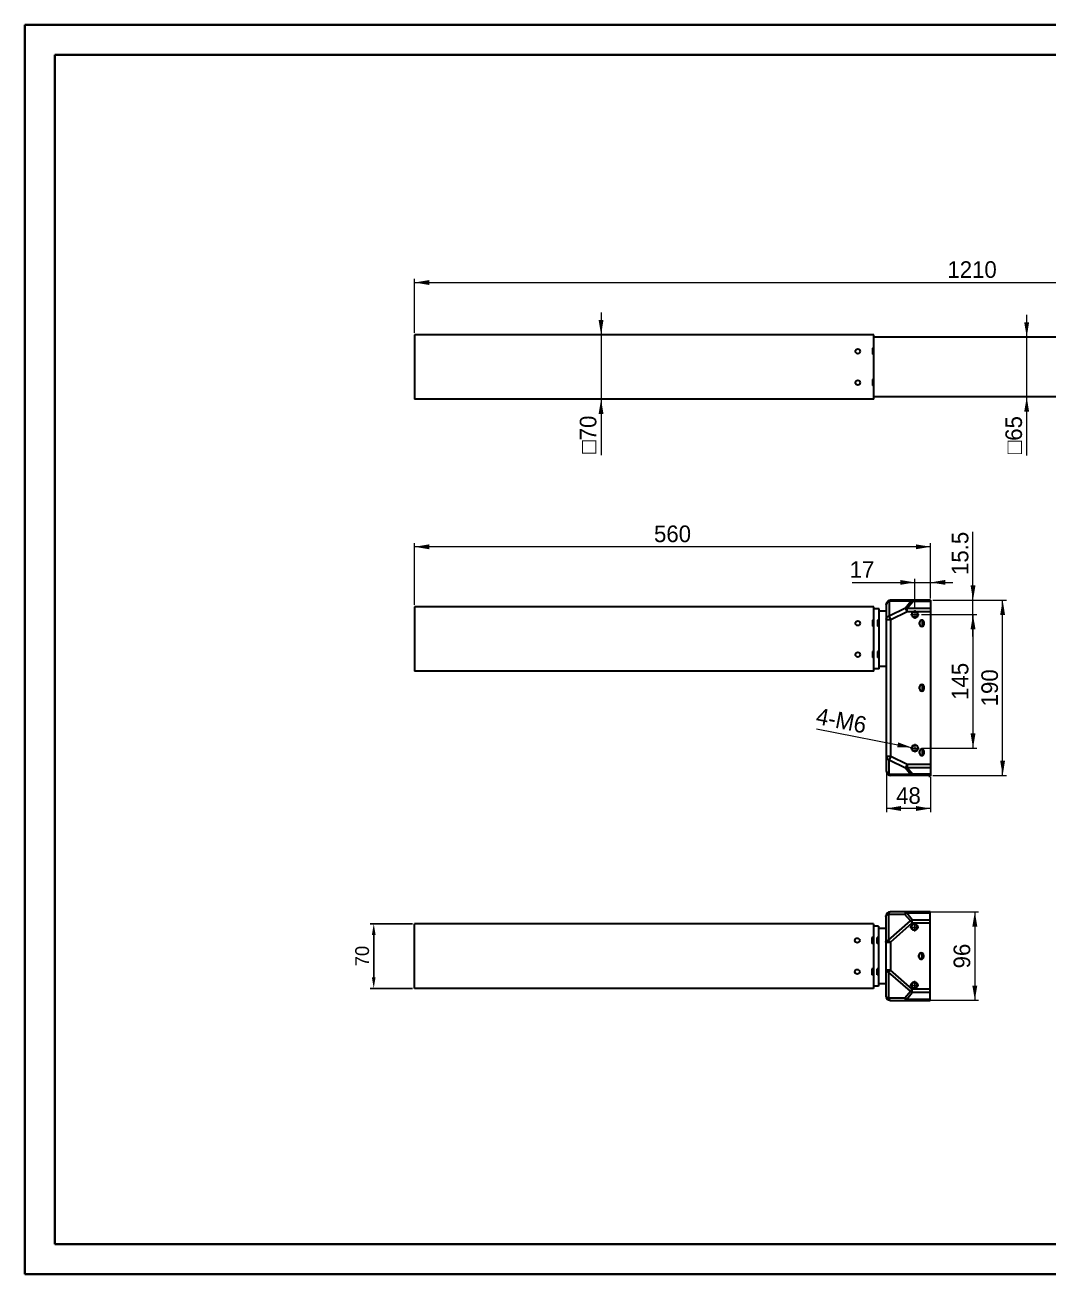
# Model space of a CAD drawing. Header units: millimetres. Extents: x 0 to 1916, y 0 to 1355.
# Drawn here: x 0 to 1110, y 0 to 1355 of the extents above; entities that cross this region are included whole.
import ezdxf

# ---------------------------------------------------------------- set-up
doc = ezdxf.new("R2010")
doc.units = ezdxf.units.MM
doc.linetypes.add('CENTER2', pattern=[7.5, 5, -1, 0.5, -1])
doc.layers.get('0').update_dxf_attribs({"lineweight": 18})
for name, color, linetype, lineweight in [('CAXA0', 7, 'Continuous', 70), ('CAXA3', 7, 'Continuous', 18), ('輪廓線', 7, 'Continuous', 20)]:
    doc.layers.add(name, color=color, linetype=linetype, lineweight=lineweight)
doc.dimstyles.new('ISO-25', dxfattribs={"dimtxt": 6, "dimasz": 6, "dimexe": 0.5, "dimexo": 0.625, "dimgap": 1.2, "dimtad": 1, "dimdsep": 46, "dimtxsty": 'Standard', "dimcen": 2.5, "dimdle": 12, "dimclrd": 3, "dimclre": 3, "dimclrt": 3, "dimadec": 0, "dimazin": 0, "dimtfac": 1, "dimtmove": 0, "dimatfit": 3, "dimfxl": 0, "dimarcsym": 0})

# ---------------------------------------------------------------- blocks, each defined once
blk = doc.blocks.new('*X5')
at = {"layer": '輪廓線', "linetype": 'Continuous', "lineweight": 15}
for points in [[(1086.9, 1016.4), (1084.2, 1032.4), (1089.5, 1032.4)], [(1086.9, 951.4), (1084.2, 935.4), (1089.5, 935.4)]]:
    blk.add_hatch(color=0, dxfattribs=at).paths.add_polyline_path(points, flags=0)
at = {"layer": '輪廓線', "color": 0, "linetype": 'Continuous', "lineweight": 15}
for p, q in [((1086.9, 888), (1086.9, 1040.4)), ((1073, 1016.4), (1090.9, 1016.4)), ((1075, 951.4), (1090.9, 951.4))]:
    blk.add_line(p, q, dxfattribs=at)
at = {"layer": '輪廓線', "color": 0, "lineweight": 15, "insert": (1072.9, 910), "char_height": 18, "width": 87.697, "attachment_point": 5, "rotation": 90}
blk.add_mtext('{\\Fgdt,gbcbig.shx;o}65', dxfattribs=at)
blk = doc.blocks.new('*X9')
at = {"layer": '輪廓線', "linetype": 'Continuous', "lineweight": 15}
for points in [[(1030.6, 392.9), (1033.3, 376.9), (1027.9, 376.9)], [(1030.6, 296.9), (1033.3, 312.9), (1027.9, 312.9)]]:
    blk.add_hatch(color=0, dxfattribs=at).paths.add_polyline_path(points, flags=0)
at = {"layer": '輪廓線', "color": 0, "linetype": 'Continuous', "lineweight": 15}
for p, q in [((982, 392.9), (1034.6, 392.9)), ((1030.6, 392.9), (1030.6, 296.9)), ((982, 296.9), (1034.6, 296.9))]:
    blk.add_line(p, q, dxfattribs=at)
at = {"layer": '輪廓線', "color": 0, "lineweight": 15, "insert": (1016.7, 344.9), "char_height": 18, "width": 46.659, "attachment_point": 5, "rotation": 90}
blk.add_mtext('96', dxfattribs=at)
blk = doc.blocks.new('*X10')
at = {"layer": '輪廓線', "linetype": 'Continuous', "lineweight": 15}
for points in [[(1060.8, 730.9), (1058.1, 714.9), (1063.4, 714.9)], [(1060.8, 540.9), (1058.1, 556.9), (1063.4, 556.9)]]:
    blk.add_hatch(color=0, dxfattribs=at).paths.add_polyline_path(points, flags=0)
at = {"layer": '輪廓線', "color": 0, "linetype": 'Continuous', "lineweight": 15}
for p, q in [((985.1, 730.9), (1064.8, 730.9)), ((1060.8, 540.9), (1060.8, 730.9)), ((985.1, 540.9), (1064.8, 540.9))]:
    blk.add_line(p, q, dxfattribs=at)
at = {"layer": '輪廓線', "color": 0, "lineweight": 15, "insert": (1046.8, 635.9), "char_height": 18, "width": 68.782, "attachment_point": 5, "rotation": 90}
blk.add_mtext('190', dxfattribs=at)
blk = doc.blocks.new('*X11')
at = {"layer": '輪廓線', "linetype": 'Continuous', "lineweight": 15}
for points in [[(422.6, 788.9), (438.6, 786.2), (438.6, 791.5)], [(982.6, 788.9), (966.6, 786.2), (966.6, 791.5)]]:
    blk.add_hatch(color=0, dxfattribs=at).paths.add_polyline_path(points, flags=0)
at = {"layer": '輪廓線', "color": 0, "linetype": 'Continuous', "lineweight": 15}
for p, q in [((422.6, 725.9), (422.6, 792.9)), ((982.6, 788.9), (422.6, 788.9)), ((982.6, 732.9), (982.6, 792.9))]:
    blk.add_line(p, q, dxfattribs=at)
at = {"layer": '輪廓線', "color": 0, "lineweight": 15, "insert": (702.6, 802.8), "char_height": 18, "width": 71.598, "attachment_point": 5}
blk.add_mtext('560', dxfattribs=at)
blk = doc.blocks.new('*X12')
at = {"layer": '輪廓線', "linetype": 'Continuous', "lineweight": 15}
for points in [[(1028.6, 715.4), (1031.3, 699.4), (1026, 699.4)], [(1028.6, 570.4), (1031.3, 586.4), (1026, 586.4)]]:
    blk.add_hatch(color=0, dxfattribs=at).paths.add_polyline_path(points, flags=0)
at = {"layer": '輪廓線', "color": 0, "linetype": 'Continuous', "lineweight": 15}
for p, q in [((972.9, 715.4), (1032.6, 715.4)), ((1028.6, 715.4), (1028.6, 570.4)), ((972.9, 570.4), (1032.6, 570.4))]:
    blk.add_line(p, q, dxfattribs=at)
at = {"layer": '輪廓線', "color": 0, "lineweight": 15, "insert": (1014.7, 642.9), "char_height": 18, "width": 68.179, "attachment_point": 5, "rotation": 90}
blk.add_mtext('145', dxfattribs=at)
blk = doc.blocks.new('*X13')
at = {"layer": '輪廓線', "linetype": 'Continuous', "lineweight": 15}
for points in [[(965.6, 750.2), (949.6, 752.9), (949.6, 747.6)], [(982.6, 750.2), (998.6, 752.9), (998.6, 747.6)]]:
    blk.add_hatch(color=0, dxfattribs=at).paths.add_polyline_path(points, flags=0)
at = {"layer": '輪廓線', "color": 0, "linetype": 'Continuous', "lineweight": 15}
for p, q in [((897.5, 750.2), (1006.6, 750.2)), ((965.6, 722.2), (965.6, 754.2)), ((982.6, 732.9), (982.6, 754.2))]:
    blk.add_line(p, q, dxfattribs=at)
at = {"layer": '輪廓線', "color": 0, "lineweight": 15, "insert": (908.2, 764.2), "char_height": 18, "width": 42.637, "attachment_point": 5}
blk.add_mtext('17', dxfattribs=at)
blk = doc.blocks.new('*X14')
at = {"layer": '輪廓線', "linetype": 'Continuous', "lineweight": 15}
for points in [[(1028.6, 730.9), (1026, 746.9), (1031.3, 746.9)], [(1028.6, 715.4), (1026, 699.4), (1031.3, 699.4)]]:
    blk.add_hatch(color=0, dxfattribs=at).paths.add_polyline_path(points, flags=0)
at = {"layer": '輪廓線', "color": 0, "linetype": 'Continuous', "lineweight": 15}
blk.add_line((1028.6, 691.4), (1028.6, 805.2), dxfattribs=at)
at = {"layer": '輪廓線', "color": 0, "lineweight": 15, "insert": (1014.7, 781.7), "char_height": 18, "width": 93.922, "attachment_point": 5, "rotation": 90}
blk.add_mtext('15.5', dxfattribs=at)
blk = doc.blocks.new('*X15')
at = {"layer": '輪廓線', "linetype": 'Continuous', "lineweight": 15}
blk.add_hatch(color=0, dxfattribs=at).paths.add_polyline_path([(962.6, 571), (947.4, 576.7), (946.4, 571.5)], flags=0)
at = {"layer": '輪廓線', "color": 0, "linetype": 'Continuous', "lineweight": 15}
blk.add_line((858.9, 591.4), (965.6, 570.4), dxfattribs=at)
at = {"layer": '輪廓線', "color": 0, "linetype": 'Continuous', "lineweight": 15, "insert": (885.8, 600.3), "char_height": 18, "width": 98.547, "attachment_point": 5, "rotation": 348.8526}
blk.add_mtext('4-M6', dxfattribs=at)
blk = doc.blocks.new('*X16')
at = {"layer": '輪廓線', "linetype": 'Continuous', "lineweight": 15}
for points in [[(422.6, 1075.5), (438.6, 1078.2), (438.6, 1072.9)], [(1632.6, 1075.5), (1616.6, 1078.2), (1616.6, 1072.9)]]:
    blk.add_hatch(color=0, dxfattribs=at).paths.add_polyline_path(points, flags=0)
at = {"layer": '輪廓線', "color": 0, "linetype": 'Continuous', "lineweight": 15}
for p, q in [((422.6, 1020.9), (422.6, 1079.5)), ((422.6, 1075.5), (1632.6, 1075.5)), ((1632.6, 1027.9), (1632.6, 1079.5))]:
    blk.add_line(p, q, dxfattribs=at)
at = {"layer": '輪廓線', "color": 0, "lineweight": 15, "insert": (1027.6, 1089.5), "char_height": 18, "width": 94.525, "attachment_point": 5}
blk.add_mtext('1210', dxfattribs=at)
blk = doc.blocks.new('*X17')
at = {"layer": '輪廓線', "linetype": 'Continuous', "lineweight": 15}
for points in [[(934.6, 505), (950.6, 502.3), (950.6, 507.7)], [(982.6, 505), (966.6, 502.3), (966.6, 507.7)]]:
    blk.add_hatch(color=0, dxfattribs=at).paths.add_polyline_path(points, flags=0)
at = {"layer": '輪廓線', "color": 0, "linetype": 'Continuous', "lineweight": 15}
for p, q in [((934.6, 543.9), (934.6, 501)), ((982.6, 538.9), (982.6, 501)), ((982.6, 505), (934.6, 505))]:
    blk.add_line(p, q, dxfattribs=at)
at = {"layer": '輪廓線', "color": 0, "lineweight": 15, "insert": (958.6, 518.9), "char_height": 18, "width": 46.659, "attachment_point": 5}
blk.add_mtext('48', dxfattribs=at)
blk = doc.blocks.new('*X18')
at = {"layer": '輪廓線', "linetype": 'Continuous', "lineweight": 15}
for points in [[(625.1, 1018.9), (627.7, 1034.9), (622.4, 1034.9)], [(625.1, 948.9), (627.7, 932.9), (622.4, 932.9)]]:
    blk.add_hatch(color=0, dxfattribs=at).paths.add_polyline_path(points, flags=0)
at = {"layer": '輪廓線', "color": 0, "linetype": 'Continuous', "lineweight": 15}
for p, q in [((625.1, 1042.9), (625.1, 888.4)), ((611.4, 1018.9), (629.1, 1018.9)), ((616.9, 948.9), (629.1, 948.9))]:
    blk.add_line(p, q, dxfattribs=at)
at = {"layer": '輪廓線', "color": 0, "lineweight": 15, "insert": (611.1, 910.5), "char_height": 18, "width": 88.3, "attachment_point": 5, "rotation": 90}
blk.add_mtext('{\\Fgdt,gbcbig.shx;o}70', dxfattribs=at)
blk = doc.blocks.new('*X19')
at = {"layer": '輪廓線'}
for points in [[(376.4, 367.9), (380.4, 367.9), (378.4, 379.9)], [(376.4, 321.9), (380.4, 321.9), (378.4, 309.9)]]:
    blk.add_hatch(color=0, dxfattribs=at).paths.add_polyline_path(points, flags=0)
at = {"layer": '輪廓線', "color": 0, "lineweight": -2}
for p, q in [((420.6, 379.9), (374.4, 379.9)), ((378.4, 367.9), (378.4, 321.9)), ((420.6, 309.9), (374.4, 309.9))]:
    blk.add_line(p, q, dxfattribs=at)
at = {"layer": '輪廓線', "color": 0, "lineweight": 18, "insert": (365.9, 344.9), "char_height": 15, "width": 38.045, "attachment_point": 5, "rotation": 90}
blk.add_mtext('70', dxfattribs=at)

msp = doc.modelspace()

# ---------------------------------------------------------------- linework, layer by layer
at = {"linetype": 'Continuous', "lineweight": 30}
for p, q in [((422.554, 1018.929), (422.554, 948.929)), ((921.104, 1018.929), (422.554, 1018.929)), ((921.104, 1013.929), (921.104, 1018.929)), ((1251.654, 1016.429), (921.104, 1016.429)), ((919.504, 1004.179), (919.504, 997.679)), ((921.104, 1004.179), (919.504, 1004.179)), ((921.104, 1004.179), (921.104, 1013.929)), ((921.104, 963.679), (921.104, 1004.179)), ((921.104, 997.679), (919.504, 997.679)), ((919.504, 970.179), (919.504, 963.679)), ((921.104, 970.179), (919.504, 970.179)), ((921.104, 963.679), (919.504, 963.679)), ((921.104, 953.929), (921.104, 963.679)), ((921.104, 948.929), (422.554, 948.929)), ((921.104, 948.929), (921.104, 953.929)), ((1251.654, 951.429), (921.104, 951.429)), ((422.554, 723.913), (422.554, 653.913)), ((921.104, 723.913), (422.554, 723.913)), ((921.104, 718.913), (921.104, 723.913)), ((926.654, 721.413), (921.104, 721.413)), ((921.104, 709.163), (921.104, 718.913)), ((926.654, 716.413), (926.654, 721.413)), ((934.554, 718.913), (926.654, 718.913)), ((934.554, 725.913), (934.554, 545.913)), ((934.554, 725.913), (934.554, 545.913)), ((961.324, 729.895), (937.563, 729.895)), ((961.324, 729.895), (937.563, 729.895)), ((937.563, 729.895), (937.563, 713.974)), ((937.563, 729.895), (937.563, 713.974)), ((937.563, 713.974), (955.263, 722.824)), ((937.563, 713.974), (955.263, 722.824)), ((982.554, 730.913), (939.554, 730.913)), ((982.554, 730.913), (939.554, 730.913)), ((939.554, 709.992), (957.254, 718.842)), ((939.554, 709.992), (957.254, 718.842)), ((955.263, 722.824), (961.324, 729.895)), ((955.263, 722.824), (961.324, 729.895)), ((957.254, 718.842), (955.263, 722.824)), ((957.254, 718.842), (955.263, 722.824)), ((957.254, 722.378), (963.315, 729.449)), ((957.254, 722.378), (963.315, 729.449)), ((957.254, 722.378), (982.554, 722.378)), ((957.254, 722.378), (982.554, 722.378)), ((957.254, 718.842), (957.254, 722.378)), ((957.254, 718.842), (957.254, 722.378)), ((957.254, 718.842), (964.853, 718.842)), ((957.254, 718.842), (964.853, 718.842)), ((963.315, 729.449), (963.315, 730.913)), ((963.315, 729.449), (963.315, 730.913)), ((982.554, 729.449), (963.315, 729.449)), ((982.554, 729.449), (963.315, 729.449)), ((964.853, 718.842), (964.953, 718.352)), ((964.853, 718.842), (964.953, 718.352)), ((966.256, 718.842), (966.156, 718.352)), ((966.256, 718.842), (966.156, 718.352)), ((966.256, 718.842), (982.554, 718.842)), ((966.256, 718.842), (982.554, 718.842)), ((982.554, 730.913), (982.554, 540.913)), ((982.554, 730.913), (982.554, 540.163)), ((921.104, 709.163), (919.504, 709.163)), ((919.504, 709.163), (919.504, 702.663)), ((921.104, 668.663), (921.104, 709.163)), ((926.654, 709.163), (925.054, 709.163)), ((925.054, 709.163), (925.054, 702.663)), ((926.654, 709.163), (926.654, 716.413)), ((926.654, 668.663), (926.654, 709.163)), ((934.554, 709.992), (939.554, 709.992)), ((934.554, 709.992), (939.554, 709.992)), ((939.554, 709.992), (937.563, 713.974)), ((939.554, 709.992), (937.563, 713.974)), ((939.554, 561.834), (939.554, 709.992)), ((939.554, 561.834), (939.554, 709.992)), ((970.554, 706.913), (970.554, 704.913)), ((970.554, 706.913), (970.554, 704.913)), ((970.704, 704.913), (970.704, 706.913)), ((973.704, 702.655), (973.704, 709.171)), ((975.404, 704.913), (975.404, 706.913)), ((975.554, 704.913), (975.554, 706.913)), ((975.554, 704.913), (975.554, 706.913)), ((921.104, 702.663), (919.504, 702.663)), ((926.654, 702.663), (925.054, 702.663)), ((921.104, 675.163), (919.504, 675.163)), ((919.504, 675.163), (919.504, 668.663)), ((921.104, 668.663), (919.504, 668.663)), ((921.104, 658.913), (921.104, 668.663)), ((926.654, 675.163), (925.054, 675.163)), ((925.054, 675.163), (925.054, 668.663)), ((926.654, 668.663), (925.054, 668.663)), ((926.654, 661.413), (926.654, 668.663)), ((921.104, 653.913), (422.554, 653.913)), ((921.104, 653.913), (921.104, 658.913)), ((926.654, 656.413), (921.104, 656.413)), ((926.654, 656.413), (926.654, 661.413)), ((934.554, 658.913), (926.654, 658.913)), ((970.554, 636.913), (970.554, 634.913)), ((970.554, 636.913), (970.554, 634.913)), ((970.704, 634.913), (970.704, 636.913)), ((973.704, 632.655), (973.704, 639.171)), ((975.404, 634.913), (975.404, 636.913)), ((975.554, 634.913), (975.554, 636.913)), ((975.554, 634.913), (975.554, 636.913)), ((973.704, 562.655), (973.704, 569.171)), ((934.554, 561.834), (939.554, 561.834)), ((934.554, 561.834), (939.554, 561.834)), ((939.554, 561.834), (937.563, 557.852)), ((939.554, 561.834), (937.563, 557.852)), ((937.563, 557.852), (955.263, 549.002)), ((937.563, 557.852), (955.263, 549.002)), ((937.563, 541.931), (937.563, 557.852)), ((937.563, 541.931), (937.563, 557.852)), ((939.554, 561.834), (957.254, 552.984)), ((939.554, 561.834), (957.254, 552.984)), ((970.554, 566.913), (970.554, 564.913)), ((970.554, 566.913), (970.554, 564.913)), ((970.704, 564.913), (970.704, 566.913)), ((975.404, 564.913), (975.404, 566.913)), ((975.554, 564.913), (975.554, 566.913)), ((975.554, 564.913), (975.554, 566.913)), ((957.254, 552.984), (955.263, 549.002)), ((957.254, 552.984), (955.263, 549.002)), ((955.263, 549.002), (961.324, 541.931)), ((955.263, 549.002), (961.324, 541.931)), ((957.254, 552.984), (982.554, 552.984)), ((957.254, 552.984), (982.554, 552.984)), ((957.254, 552.984), (957.254, 549.449)), ((957.254, 552.984), (957.254, 549.449)), ((957.254, 549.449), (982.554, 549.449)), ((957.254, 549.449), (982.554, 549.449)), ((957.254, 549.449), (963.315, 542.378)), ((957.254, 549.449), (963.315, 542.378)), ((982.554, 542.378), (963.315, 542.378)), ((982.554, 542.378), (963.315, 542.378)), ((963.315, 542.378), (963.315, 540.913)), ((963.315, 542.378), (963.315, 540.913)), ((961.324, 541.931), (937.563, 541.931)), ((961.324, 541.931), (937.563, 541.931)), ((982.554, 540.913), (939.554, 540.913)), ((982.554, 540.913), (939.554, 540.913)), ((980.554, 540.913), (980.554, 540.163)), ((980.554, 540.163), (982.554, 540.163)), ((422.554, 309.866), (422.554, 379.866)), ((920.554, 379.866), (422.554, 379.866)), ((920.554, 379.866), (920.554, 374.866)), ((934.004, 387.866), (934.004, 301.866)), ((934.004, 387.866), (934.004, 301.866)), ((954.713, 390.142), (937.013, 390.142)), ((954.713, 390.142), (937.013, 390.142)), ((937.013, 390.142), (937.013, 362.28)), ((937.013, 390.142), (937.013, 362.28)), ((937.013, 362.28), (960.774, 383.071)), ((937.013, 362.28), (960.774, 383.071)), ((982.004, 392.866), (939.004, 392.866)), ((982.004, 392.866), (939.004, 392.866)), ((939.004, 360.005), (962.765, 380.795)), ((939.004, 360.005), (962.765, 380.795)), ((960.774, 383.071), (954.713, 390.142)), ((960.774, 383.071), (954.713, 390.142)), ((956.704, 391.402), (956.704, 392.866)), ((956.704, 391.402), (956.704, 392.866)), ((982.004, 391.402), (956.704, 391.402)), ((982.004, 391.402), (956.704, 391.402)), ((962.765, 384.331), (956.704, 391.402)), ((962.765, 384.331), (956.704, 391.402)), ((962.765, 380.795), (960.774, 383.071)), ((962.765, 380.795), (960.774, 383.071)), ((962.765, 384.331), (982.004, 384.331)), ((962.765, 384.331), (982.004, 384.331)), ((962.765, 380.795), (962.765, 384.331)), ((962.765, 380.795), (962.765, 384.331)), ((962.765, 380.795), (982.004, 380.795)), ((962.765, 380.795), (982.004, 380.795)), ((982.004, 296.866), (982.004, 392.866)), ((982.004, 348.866), (982.004, 392.866)), ((926.104, 377.366), (920.554, 377.366)), ((920.554, 374.866), (920.554, 365.116)), ((926.104, 377.366), (926.104, 372.366)), ((934.004, 374.866), (926.104, 374.866)), ((926.104, 372.366), (926.104, 365.116)), ((920.554, 365.116), (918.954, 365.116)), ((918.954, 365.116), (918.954, 358.616)), ((920.554, 358.616), (918.954, 358.616)), ((920.554, 365.116), (920.554, 324.616)), ((926.104, 365.116), (924.504, 365.116)), ((924.504, 358.616), (924.504, 365.116)), ((926.104, 358.616), (924.504, 358.616)), ((926.104, 365.116), (926.104, 324.616)), ((934.004, 360.005), (939.004, 360.005)), ((934.004, 360.005), (939.004, 360.005)), ((939.004, 360.005), (937.013, 362.28)), ((939.004, 360.005), (937.013, 362.28)), ((939.004, 360.005), (939.004, 329.728)), ((939.004, 360.005), (939.004, 329.728)), ((970.004, 343.866), (970.004, 345.866)), ((970.151, 343.889), (970.151, 345.844)), ((973.154, 348.125), (973.154, 341.608)), ((974.854, 345.866), (974.854, 343.866)), ((975.004, 345.866), (975.004, 343.866)), ((982.004, 296.866), (982.004, 340.866)), ((920.554, 331.116), (918.954, 331.116)), ((918.954, 331.116), (918.954, 324.616)), ((926.104, 331.116), (924.504, 331.116)), ((924.504, 324.616), (924.504, 331.116)), ((939.004, 329.728), (934.004, 329.728)), ((939.004, 329.728), (934.004, 329.728)), ((939.004, 329.728), (937.013, 327.452)), ((939.004, 329.728), (937.013, 327.452)), ((960.774, 306.662), (937.013, 327.452)), ((960.774, 306.662), (937.013, 327.452)), ((937.013, 327.452), (937.013, 299.591)), ((937.013, 327.452), (937.013, 299.591)), ((962.765, 308.937), (939.004, 329.728)), ((962.765, 308.937), (939.004, 329.728)), ((920.554, 324.616), (918.954, 324.616)), ((920.554, 324.616), (920.554, 314.866)), ((920.554, 314.866), (920.554, 309.866)), ((926.104, 312.366), (920.554, 312.366)), ((926.104, 324.616), (924.504, 324.616)), ((926.104, 324.616), (926.104, 317.366)), ((926.104, 317.366), (926.104, 312.366)), ((934.004, 314.866), (926.104, 314.866)), ((920.554, 309.866), (422.554, 309.866)), ((937.013, 299.591), (954.713, 299.591)), ((937.013, 299.591), (954.713, 299.591)), ((954.713, 299.591), (960.774, 306.662)), ((954.713, 299.591), (960.774, 306.662)), ((956.704, 298.331), (962.765, 305.402)), ((956.704, 298.331), (962.765, 305.402)), ((956.704, 298.331), (982.004, 298.331)), ((956.704, 298.331), (982.004, 298.331)), ((956.704, 296.866), (956.704, 298.331)), ((956.704, 296.866), (956.704, 298.331)), ((962.765, 308.937), (960.774, 306.662)), ((962.765, 308.937), (960.774, 306.662)), ((982.004, 308.937), (962.765, 308.937)), ((982.004, 308.937), (962.765, 308.937)), ((962.765, 305.402), (962.765, 308.937)), ((962.765, 305.402), (962.765, 308.937)), ((982.004, 305.402), (962.765, 305.402)), ((982.004, 305.402), (962.765, 305.402)), ((939.004, 296.866), (982.004, 296.866)), ((939.004, 296.866), (982.004, 296.866))]:
    msp.add_line(p, q, dxfattribs=at)
at = {"linetype": 'CENTER2', "lineweight": 15, "ltscale": 2}
for p, q in [((965.554, 720.213), (965.554, 710.613)), ((960.769, 715.413), (970.34, 715.413)), ((960.769, 570.413), (970.34, 570.413)), ((965.554, 575.213), (965.554, 565.613)), ((965.004, 381.166), (965.004, 371.566)), ((960.219, 376.366), (969.79, 376.366)), ((960.219, 313.366), (969.79, 313.366)), ((965.004, 318.166), (965.004, 308.566))]:
    msp.add_line(p, q, dxfattribs=at)
at = {"linetype": 'Continuous', "lineweight": 30}
for centre, radius in [((903.604, 1000.929), 2.6), ((903.604, 966.929), 2.6), ((965.554, 715.413), 3), ((965.554, 715.413), 3), ((903.604, 705.913), 2.6), ((903.604, 671.913), 2.6), ((965.554, 570.413), 3.5), ((965.554, 570.413), 3.5), ((965.004, 376.366), 3), ((903.054, 361.866), 2.6), ((903.054, 327.866), 2.6), ((965.004, 313.366), 3)]:
    msp.add_circle(centre, radius, dxfattribs=at)
for centre, radius, start, end in [((939.554, 725.913), 5, 90, 180), ((939.554, 725.913), 5, 90, 180), ((938.323, 725.913), 3.769, 174.399606, 179.991019), ((965.554, 715.413), 3.5, 101.565854, 78.434146), ((965.554, 715.413), 3.5, 101.565854, 78.434146), ((965.556, 715.746), 3.175, 90.035138, 102.80561), ((965.56, 715.732), 3.189, 101.394233, 102.810559), ((965.559, 715.738), 3.183, 99.978132, 101.394331), ((965.555, 715.756), 3.165, 90.0165, 99.975406), ((965.553, 715.746), 3.175, 77.194389, 89.964863), ((965.554, 715.772), 3.149, 88.566029, 89.999722), ((965.552, 715.746), 3.175, 77.190575, 88.539256), ((973.054, 706.913), 2.5, 0, 180), ((973.054, 706.913), 2.5, 0, 180), ((973.054, 704.913), 2.5, 180, 360), ((973.054, 704.913), 2.5, 180, 360), ((973.054, 706.913), 2.35, 0, 180), ((973.054, 704.913), 2.35, 180, 360), ((973.054, 636.913), 2.5, 0, 180), ((973.054, 636.913), 2.5, 0, 180), ((973.054, 636.913), 2.35, 0, 180), ((973.054, 634.913), 2.5, 180, 360), ((973.054, 634.913), 2.5, 180, 360), ((973.054, 634.913), 2.35, 180, 360), ((965.554, 570.413), 3, 90, 0), ((973.054, 566.913), 2.5, 0, 180), ((973.054, 566.913), 2.5, 0, 180), ((973.054, 566.913), 2.35, 0, 180), ((973.054, 564.913), 2.5, 180, 0), ((973.054, 564.913), 2.5, 180, 0), ((973.054, 564.913), 2.35, 180, 0), ((938.323, 545.914), 3.769, 180.008981, 185.600394), ((939.554, 545.913), 5, 180, 270), ((939.554, 545.913), 5, 180, 270), ((939.004, 387.866), 5, 90, 180), ((939.004, 387.866), 5, 90, 180), ((972.504, 345.866), 2.5, 0, 180), ((972.504, 343.866), 2.5, 180, 0), ((972.504, 345.866), 2.35, 73.942867, 180.543286), ((972.504, 343.866), 2.35, 179.456715, 286.057133), ((972.504, 345.866), 2.35, 0, 73.942867), ((972.504, 343.866), 2.35, 286.057133, 360), ((939.004, 301.866), 5, 180, 270), ((939.004, 301.866), 5, 180, 270), ((957.141, 331.472), 23.009, 289.95323, 296.984257)]:
    msp.add_arc(centre, radius, start, end, dxfattribs=at)
at = {"linetype": 'CENTER2', "lineweight": 15, "ltscale": 2}
for centre, radius, start, end in [((965.554, 570.413), 3, 90, 0), ((965.004, 376.366), 2.6, 270, 180), ((965.004, 313.366), 2.6, 270, 180)]:
    msp.add_arc(centre, radius, start, end, dxfattribs=at)
at = {"linetype": 'Continuous', "lineweight": 30}
for points, knots in [([(934.554, 725.913), (934.554, 726.753), (935.191, 728.53), (936.717, 729.576), (937.563, 729.895)], [0, 0, 0, 0, 2.54664541, 5.28949333, 5.28949333, 5.28949333, 5.28949333]), ([(934.572, 726.28), (934.611, 726.67), (934.814, 727.452), (935.683, 728.859), (936.775, 729.598), (937.563, 729.895)], [0, 0, 0, 0, 1.1806834, 2.39322101, 4.9337519, 4.9337519, 4.9337519, 4.9337519]), ([(939.554, 730.913), (939.194, 730.913), (938.423, 730.709), (937.827, 730.199), (937.563, 729.895)], [0, 0, 0, 0, 1.08858532, 2.30258778, 2.30258778, 2.30258778, 2.30258778]), ([(939.554, 730.913), (939.194, 730.913), (938.423, 730.709), (937.827, 730.199), (937.563, 729.895)], [0, 0, 0, 0, 1.08858532, 2.30258778, 2.30258778, 2.30258778, 2.30258778]), ([(957.254, 722.378), (957.085, 722.45), (956.447, 722.693), (955.762, 722.828), (955.263, 722.824)], [0, 0, 0, 0, 0.55354807, 2.05305363, 2.05305363, 2.05305363, 2.05305363]), ([(957.254, 722.378), (957.085, 722.45), (956.447, 722.693), (955.762, 722.828), (955.263, 722.824)], [0, 0, 0, 0, 0.55354807, 2.05305363, 2.05305363, 2.05305363, 2.05305363]), ([(963.315, 730.913), (962.954, 730.913), (962.184, 730.709), (961.588, 730.199), (961.324, 729.895)], [0, 0, 0, 0, 1.08858466, 2.30258808, 2.30258808, 2.30258808, 2.30258808]), ([(963.315, 729.449), (963.146, 729.521), (962.508, 729.764), (961.822, 729.899), (961.324, 729.895)], [0, 0, 0, 0, 0.55354782, 2.05305363, 2.05305363, 2.05305363, 2.05305363]), ([(963.315, 729.449), (963.146, 729.521), (962.508, 729.764), (961.822, 729.899), (961.324, 729.895)], [0, 0, 0, 0, 0.55354782, 2.05305363, 2.05305363, 2.05305363, 2.05305363]), ([(963.315, 730.913), (963.196, 730.913), (962.706, 730.873), (962.237, 730.665), (961.934, 730.452)], [0, 0, 0, 0, 0.3584106, 1.4770088, 1.4770088, 1.4770088, 1.4770088]), ([(934.554, 709.992), (934.554, 710.412), (934.701, 711.27), (935.547, 712.834), (936.717, 713.656), (937.563, 713.974)], [0, 0, 0, 0, 1.26845782, 2.56865949, 5.29873375, 5.29873375, 5.29873375, 5.29873375]), ([(934.554, 709.992), (934.554, 710.832), (935.191, 712.609), (936.717, 713.656), (937.563, 713.974)], [0, 0, 0, 0, 2.54664625, 5.2894931, 5.2894931, 5.2894931, 5.2894931]), ([(934.554, 561.834), (934.554, 561.414), (934.701, 560.557), (935.547, 558.992), (936.717, 558.171), (937.563, 557.852)], [0, 0, 0, 0, 1.26845782, 2.56865949, 5.29873375, 5.29873375, 5.29873375, 5.29873375]), ([(934.554, 561.834), (934.554, 560.995), (935.191, 559.218), (936.717, 558.171), (937.563, 557.852)], [0, 0, 0, 0, 2.54664625, 5.2894931, 5.2894931, 5.2894931, 5.2894931]), ([(934.554, 545.913), (934.554, 545.074), (935.191, 543.297), (936.717, 542.25), (937.563, 541.931)], [0, 0, 0, 0, 2.54664541, 5.28949333, 5.28949333, 5.28949333, 5.28949333]), ([(934.572, 545.546), (934.611, 545.156), (934.814, 544.374), (935.683, 542.967), (936.775, 542.228), (937.563, 541.931)], [0, 0, 0, 0, 1.1806834, 2.39322101, 4.9337519, 4.9337519, 4.9337519, 4.9337519]), ([(957.254, 549.449), (957.085, 549.376), (956.447, 549.134), (955.762, 548.999), (955.263, 549.002)], [0, 0, 0, 0, 0.55354807, 2.05305363, 2.05305363, 2.05305363, 2.05305363]), ([(957.254, 549.449), (957.085, 549.376), (956.447, 549.134), (955.762, 548.999), (955.263, 549.002)], [0, 0, 0, 0, 0.55354807, 2.05305363, 2.05305363, 2.05305363, 2.05305363]), ([(963.315, 542.378), (963.146, 542.305), (962.508, 542.063), (961.822, 541.928), (961.324, 541.931)], [0, 0, 0, 0, 0.55354782, 2.05305363, 2.05305363, 2.05305363, 2.05305363]), ([(963.315, 542.378), (963.146, 542.305), (962.508, 542.063), (961.822, 541.928), (961.324, 541.931)], [0, 0, 0, 0, 0.55354782, 2.05305363, 2.05305363, 2.05305363, 2.05305363]), ([(939.554, 540.913), (939.194, 540.913), (938.423, 541.117), (937.827, 541.627), (937.563, 541.931)], [0, 0, 0, 0, 1.08858531, 2.30258778, 2.30258778, 2.30258778, 2.30258778]), ([(939.554, 540.913), (939.194, 540.913), (938.423, 541.117), (937.827, 541.627), (937.563, 541.931)], [0, 0, 0, 0, 1.08858532, 2.30258778, 2.30258778, 2.30258778, 2.30258778]), ([(963.315, 540.913), (962.954, 540.913), (962.184, 541.117), (961.588, 541.627), (961.324, 541.931)], [0, 0, 0, 0, 1.08858466, 2.30258808, 2.30258808, 2.30258808, 2.30258808]), ([(963.315, 540.913), (962.954, 540.913), (962.184, 541.117), (961.588, 541.627), (961.324, 541.931)], [0, 0, 0, 0, 1.08858466, 2.30258808, 2.30258808, 2.30258808, 2.30258808]), ([(934.004, 387.866), (934.004, 387.987), (934.042, 388.238), (934.347, 388.897), (935.367, 389.676), (936.408, 390.011), (937.013, 390.142)], [0, 0, 0, 0, 0.36418298, 0.75077531, 2.16477266, 4.03205031, 4.03205031, 4.03205031, 4.03205031]), ([(934.004, 387.866), (934.004, 388.113), (934.246, 388.831), (935.367, 389.671), (936.408, 390.011), (937.013, 390.142)], [0, 0, 0, 0, 0.74475734, 2.16062891, 4.03038162, 4.03038162, 4.03038162, 4.03038162]), ([(939.004, 392.866), (938.793, 392.866), (938.319, 392.699), (937.764, 392.097), (937.309, 391.218), (937.101, 390.524), (937.013, 390.142)], [0, 0, 0, 0, 0.63675446, 1.42352433, 2.4151381, 3.59462732, 3.59462732, 3.59462732, 3.59462732]), ([(939.004, 392.866), (938.793, 392.866), (938.319, 392.699), (937.764, 392.097), (937.309, 391.218), (937.101, 390.524), (937.013, 390.142)], [0, 0, 0, 0, 0.63675446, 1.42352433, 2.4151381, 3.59462732, 3.59462732, 3.59462732, 3.59462732]), ([(956.704, 392.866), (956.493, 392.866), (956.018, 392.699), (955.463, 392.097), (955.008, 391.218), (954.8, 390.524), (954.713, 390.142)], [0, 0, 0, 0, 0.63676454, 1.42353658, 2.41514642, 3.59462701, 3.59462701, 3.59462701, 3.59462701]), ([(956.704, 392.866), (956.493, 392.866), (956.018, 392.699), (955.463, 392.097), (955.008, 391.218), (954.8, 390.524), (954.713, 390.142)], [0, 0, 0, 0, 0.63676454, 1.42353658, 2.41514642, 3.59462701, 3.59462701, 3.59462701, 3.59462701]), ([(956.704, 391.402), (956.529, 391.327), (955.819, 390.986), (955.164, 390.532), (954.713, 390.142)], [0, 0, 0, 0, 0.57330331, 2.36446169, 2.36446169, 2.36446169, 2.36446169]), ([(956.704, 391.402), (956.529, 391.327), (955.819, 390.986), (955.164, 390.532), (954.713, 390.142)], [0, 0, 0, 0, 0.57330331, 2.36446169, 2.36446169, 2.36446169, 2.36446169]), ([(962.765, 384.331), (962.59, 384.256), (961.88, 383.914), (961.225, 383.461), (960.774, 383.071)], [0, 0, 0, 0, 0.57330303, 2.3644617, 2.3644617, 2.3644617, 2.3644617]), ([(962.765, 384.331), (962.59, 384.256), (961.88, 383.914), (961.225, 383.461), (960.774, 383.071)], [0, 0, 0, 0, 0.57330303, 2.3644617, 2.3644617, 2.3644617, 2.3644617]), ([(961.504, 376.366), (961.551, 376.806), (961.624, 377.486), (962.06, 378.302), (962.512, 378.858), (963.069, 379.313), (963.885, 379.735), (965.004, 379.951), (966.124, 379.735), (966.94, 379.313), (967.497, 378.858), (967.949, 378.302), (968.385, 377.486), (968.457, 376.806), (968.504, 376.366)], [0, 0, 0, 0, 1.31448862, 2.02942549, 2.7448873, 3.45983468, 4.17528824, 5.48979746, 6.80424801, 7.51919459, 8.23465244, 8.94957538, 9.66505079, 10.97953941, 10.97953941, 10.97953941, 10.97953941]), ([(968.504, 376.366), (968.457, 375.926), (968.385, 375.247), (967.949, 374.431), (967.497, 373.875), (966.94, 373.419), (966.124, 372.998), (965.004, 372.781), (963.885, 372.997), (963.069, 373.419), (962.512, 373.875), (962.06, 374.431), (961.624, 375.247), (961.551, 375.926), (961.504, 376.366)], [0, 0, 0, 0, 1.31448862, 2.02942549, 2.7448873, 3.45983586, 4.17528942, 5.48973961, 6.80424848, 7.51919592, 8.23465377, 8.94957672, 9.66505212, 10.97954074, 10.97954074, 10.97954074, 10.97954074]), ([(934.004, 360.005), (934.004, 360.126), (934.042, 360.376), (934.347, 361.036), (935.367, 361.815), (936.408, 362.15), (937.013, 362.28)], [0, 0, 0, 0, 0.364178, 0.75076259, 2.16476248, 4.03205012, 4.03205012, 4.03205012, 4.03205012]), ([(934.004, 360.005), (934.004, 360.252), (934.246, 360.97), (935.367, 361.81), (936.408, 362.15), (937.013, 362.28)], [0, 0, 0, 0, 0.74474429, 2.16061845, 4.03038122, 4.03038122, 4.03038122, 4.03038122]), ([(934.004, 329.728), (934.004, 329.607), (934.042, 329.357), (934.347, 328.697), (935.367, 327.918), (936.408, 327.583), (937.013, 327.452)], [0, 0, 0, 0, 0.36418121, 0.750771, 2.16476953, 4.03205023, 4.03205023, 4.03205023, 4.03205023]), ([(934.004, 329.728), (934.004, 329.481), (934.246, 328.763), (935.367, 327.923), (936.408, 327.583), (937.013, 327.452)], [0, 0, 0, 0, 0.7447529, 2.16062568, 4.03038145, 4.03038145, 4.03038145, 4.03038145]), ([(961.504, 313.366), (961.551, 313.806), (961.624, 314.486), (962.06, 315.302), (962.512, 315.858), (963.069, 316.313), (963.885, 316.735), (965.004, 316.951), (966.124, 316.735), (966.94, 316.313), (967.497, 315.858), (967.949, 315.302), (968.385, 314.486), (968.457, 313.806), (968.504, 313.366)], [0, 0, 0, 0, 1.31448862, 2.02942549, 2.7448873, 3.45983586, 4.17528942, 5.48979829, 6.80424848, 7.51919592, 8.23465377, 8.94957672, 9.66505212, 10.97954074, 10.97954074, 10.97954074, 10.97954074]), ([(968.504, 313.366), (968.457, 312.926), (968.385, 312.247), (967.949, 311.431), (967.497, 310.875), (966.94, 310.419), (966.124, 309.998), (965.004, 309.781), (963.885, 309.997), (963.069, 310.419), (962.512, 310.875), (962.06, 311.431), (961.624, 312.247), (961.551, 312.926), (961.504, 313.366)], [0, 0, 0, 0, 1.31448862, 2.02942549, 2.7448873, 3.45983468, 4.17528824, 5.48973878, 6.80424801, 7.51919459, 8.23465244, 8.94957538, 9.66505079, 10.97953941, 10.97953941, 10.97953941, 10.97953941]), ([(934.004, 301.866), (934.004, 301.745), (934.042, 301.495), (934.347, 300.835), (935.367, 300.056), (936.408, 299.721), (937.013, 299.591)], [0, 0, 0, 0, 0.36418182, 0.75077179, 2.16477167, 4.03205034, 4.03205034, 4.03205034, 4.03205034]), ([(934.004, 301.866), (934.004, 301.62), (934.246, 300.901), (935.367, 300.061), (936.408, 299.721), (937.013, 299.591)], [0, 0, 0, 0, 0.74475378, 2.1606279, 4.03038161, 4.03038161, 4.03038161, 4.03038161]), ([(939.004, 296.866), (938.793, 296.866), (938.319, 297.034), (937.764, 297.636), (937.309, 298.514), (937.101, 299.209), (937.013, 299.591)], [0, 0, 0, 0, 0.6367545, 1.4235244, 2.41513814, 3.59462732, 3.59462732, 3.59462732, 3.59462732]), ([(939.004, 296.866), (938.793, 296.866), (938.319, 297.034), (937.764, 297.636), (937.309, 298.514), (937.101, 299.209), (937.013, 299.591)], [0, 0, 0, 0, 0.6367545, 1.4235244, 2.41513814, 3.59462732, 3.59462732, 3.59462732, 3.59462732]), ([(956.704, 296.866), (956.493, 296.866), (956.018, 297.034), (955.463, 297.636), (955.008, 298.514), (954.8, 299.209), (954.713, 299.591)], [0, 0, 0, 0, 0.63676454, 1.4235366, 2.41514644, 3.59462701, 3.59462701, 3.59462701, 3.59462701]), ([(956.704, 298.331), (956.529, 298.406), (955.819, 298.747), (955.164, 299.201), (954.713, 299.591)], [0, 0, 0, 0, 0.57330331, 2.36446169, 2.36446169, 2.36446169, 2.36446169]), ([(956.704, 296.866), (956.493, 296.866), (956.018, 297.034), (955.463, 297.636), (955.008, 298.514), (954.8, 299.209), (954.713, 299.591)], [0, 0, 0, 0, 0.63676454, 1.4235366, 2.41514644, 3.59462701, 3.59462701, 3.59462701, 3.59462701]), ([(956.704, 298.331), (956.529, 298.406), (955.819, 298.747), (955.164, 299.201), (954.713, 299.591)], [0, 0, 0, 0, 0.57330331, 2.36446169, 2.36446169, 2.36446169, 2.36446169]), ([(962.765, 305.402), (962.59, 305.477), (961.88, 305.818), (961.225, 306.272), (960.774, 306.662)], [0, 0, 0, 0, 0.57330303, 2.3644617, 2.3644617, 2.3644617, 2.3644617]), ([(962.765, 305.402), (962.59, 305.477), (961.88, 305.818), (961.225, 306.272), (960.774, 306.662)], [0, 0, 0, 0, 0.57330303, 2.3644617, 2.3644617, 2.3644617, 2.3644617])]:
    msp.add_open_spline(points, degree=3, knots=knots, dxfattribs=at)
msp.add_open_spline([(961.934, 730.452), (961.708, 730.294), (961.504, 730.103), (961.324, 729.895)], degree=3, dxfattribs=at)
at = {"layer": 'CAXA0', "linetype": 'Continuous', "lineweight": 35}
for p, q in [((1883.975, 1322.654), (32.26, 1322.654)), ((32.26, 32.26), (32.26, 1322.654)), ((32.26, 32.26), (1883.975, 32.26)), ((1883.975, 32.26), (722.621, 32.26))]:
    msp.add_line(p, q, dxfattribs=at)
at = {"layer": 'CAXA3', "linetype": 'Continuous', "lineweight": 35}
for p, q in [((0, 1354.914), (0, 0)), ((1916.235, 1354.914), (0, 1354.914)), ((0, 0), (1916.235, 0))]:
    msp.add_line(p, q, dxfattribs=at)

# ---------------------------------------------------------------- dimensions: what is measured, and where the dimension line sits
at = {"layer": '輪廓線', "lineweight": 15}
for base, p1, p2, picture, middle in [((1632.554, 1075.531), (422.554, 1018.929), (1632.554, 1025.929), '*X16', (1027.554, 1089.48)), ((982.554, 750.228), (965.554, 720.213), (982.554, 730.913), '*X13', (908.176, 764.178))]:
    dim = msp.add_linear_dim(base=base, p1=p1, p2=p2, dimstyle='ISO-25', override={"dimtxt": 18, "dimasz": 16, "dimexe": 4, "dimexo": 2, "dimgap": 5, "dimsah": 1, "dimdle": 24, "dimclrd": 0, "dimclre": 0, "dimclrt": 0, "dimtolj": 1, "dimtzin": 8}, dxfattribs=at)
    dim.commit()
    dim.dimension.update_dxf_attribs({"geometry": picture, "text_midpoint": middle, "dimtype": 160})
for base, p1, p2, angle, picture, middle in [((625.082, 948.929), (609.389, 1018.929), (614.945, 948.929), 270, '*X18', (611.082, 910.5)), ((1086.855, 1016.429), (1073.012, 951.429), (1071.013, 1016.429), 90, '*X5', (1072.855, 909.951))]:
    dim = msp.add_linear_dim(base=base, p1=p1, p2=p2, angle=angle, text='{\\Fgdt,gbcbig.shx;o}<>', dimstyle='ISO-25', override={"dimtxt": 18, "dimasz": 16, "dimexe": 4, "dimexo": 2, "dimgap": 5, "dimsah": 1, "dimdle": 24, "dimclrd": 0, "dimclre": 0, "dimclrt": 0, "dimtolj": 1}, dxfattribs=at)
    dim.commit()
    dim.dimension.update_dxf_attribs({"geometry": picture, "text_midpoint": middle, "dimtype": 160})
for base, p1, p2, angle, picture, middle in [((1028.626, 730.913), (1028.626, 715.413), (1028.626, 730.913), 90, '*X14', (1014.677, 781.699)), ((1028.626, 570.413), (970.89, 715.413), (970.89, 570.413), 270, '*X12', (1014.677, 642.913))]:
    dim = msp.add_linear_dim(base=base, p1=p1, p2=p2, angle=angle, dimstyle='ISO-25', override={"dimtxt": 18, "dimasz": 16, "dimexe": 4, "dimexo": 2, "dimgap": 5, "dimsah": 1, "dimdle": 24, "dimclrd": 0, "dimclre": 0, "dimclrt": 0, "dimtolj": 1, "dimtzin": 8}, dxfattribs=at)
    dim.commit()
    dim.dimension.update_dxf_attribs({"geometry": picture, "text_midpoint": middle})
dim = msp.add_linear_dim(base=(422.554, 788.882), p1=(982.554, 730.913), p2=(422.554, 723.913), text='560', dimstyle='ISO-25', override={"dimtxt": 18, "dimasz": 16, "dimexe": 4, "dimexo": 2, "dimgap": 5, "dimsah": 1, "dimdle": 24, "dimclrd": 0, "dimclre": 0, "dimclrt": 0, "dimtolj": 1}, dxfattribs=at)
dim.commit()
dim.dimension.update_dxf_attribs({"geometry": '*X11', "text_midpoint": (702.554, 802.782), "dimtype": 160})
for base, p1, p2, angle, picture, middle in [((1060.779, 730.913), (983.104, 540.913), (983.104, 730.913), 90, '*X10', (1046.829, 635.913)), ((1030.61, 296.866), (980.004, 392.866), (980.004, 296.866), 270, '*X9', (1016.71, 344.866))]:
    dim = msp.add_linear_dim(base=base, p1=p1, p2=p2, angle=angle, dimstyle='ISO-25', override={"dimtxt": 18, "dimasz": 16, "dimexe": 4, "dimexo": 2, "dimgap": 5, "dimsah": 1, "dimdle": 24, "dimclrd": 0, "dimclre": 0, "dimclrt": 0, "dimtolj": 1, "dimtzin": 8}, dxfattribs=at)
    dim.commit()
    dim.dimension.update_dxf_attribs({"geometry": picture, "text_midpoint": middle, "dimtype": 160})
dim = msp.add_radius_dim(center=(965.554, 570.413), mpoint=(962.611, 570.993), text='4-M6', dimstyle='ISO-25', override={"dimtxt": 18, "dimasz": 16, "dimexe": 4, "dimexo": 2, "dimgap": 5, "dimpost": 'R<>', "dimsah": 1, "dimdle": 24, "dimclrd": 0, "dimclre": 0, "dimclrt": 0, "dimtolj": 1}, dxfattribs=at)
dim.commit()
dim.dimension.update_dxf_attribs({"geometry": '*X15', "text_midpoint": (883.107, 586.66), "dimtype": 164})
dim = msp.add_linear_dim(base=(934.554, 505.012), p1=(982.554, 540.913), p2=(934.554, 545.913), dimstyle='ISO-25', override={"dimtxt": 18, "dimasz": 16, "dimexe": 4, "dimexo": 2, "dimgap": 5, "dimsah": 1, "dimdle": 24, "dimclrd": 0, "dimclre": 0, "dimclrt": 0, "dimtolj": 1, "dimtzin": 8}, dxfattribs=at)
dim.commit()
dim.dimension.update_dxf_attribs({"geometry": '*X17', "text_midpoint": (958.554, 518.912)})
at = {"layer": '輪廓線', "lineweight": 18}
dim = msp.add_linear_dim(base=(378.411, 309.866), p1=(422.554, 379.866), p2=(422.554, 309.866), angle=270, dimstyle='ISO-25', override={"dimtxt": 15, "dimasz": 12, "dimexe": 4, "dimexo": 2, "dimgap": 5, "dimsah": 1, "dimdle": 24, "dimclrd": 0, "dimclre": 0, "dimclrt": 0, "dimtolj": 1, "dimtzin": 8}, dxfattribs=at)
dim.commit()
dim.dimension.update_dxf_attribs({"geometry": '*X19', "text_midpoint": (365.911, 344.866)})

doc.saveas('drawing.dxf')
